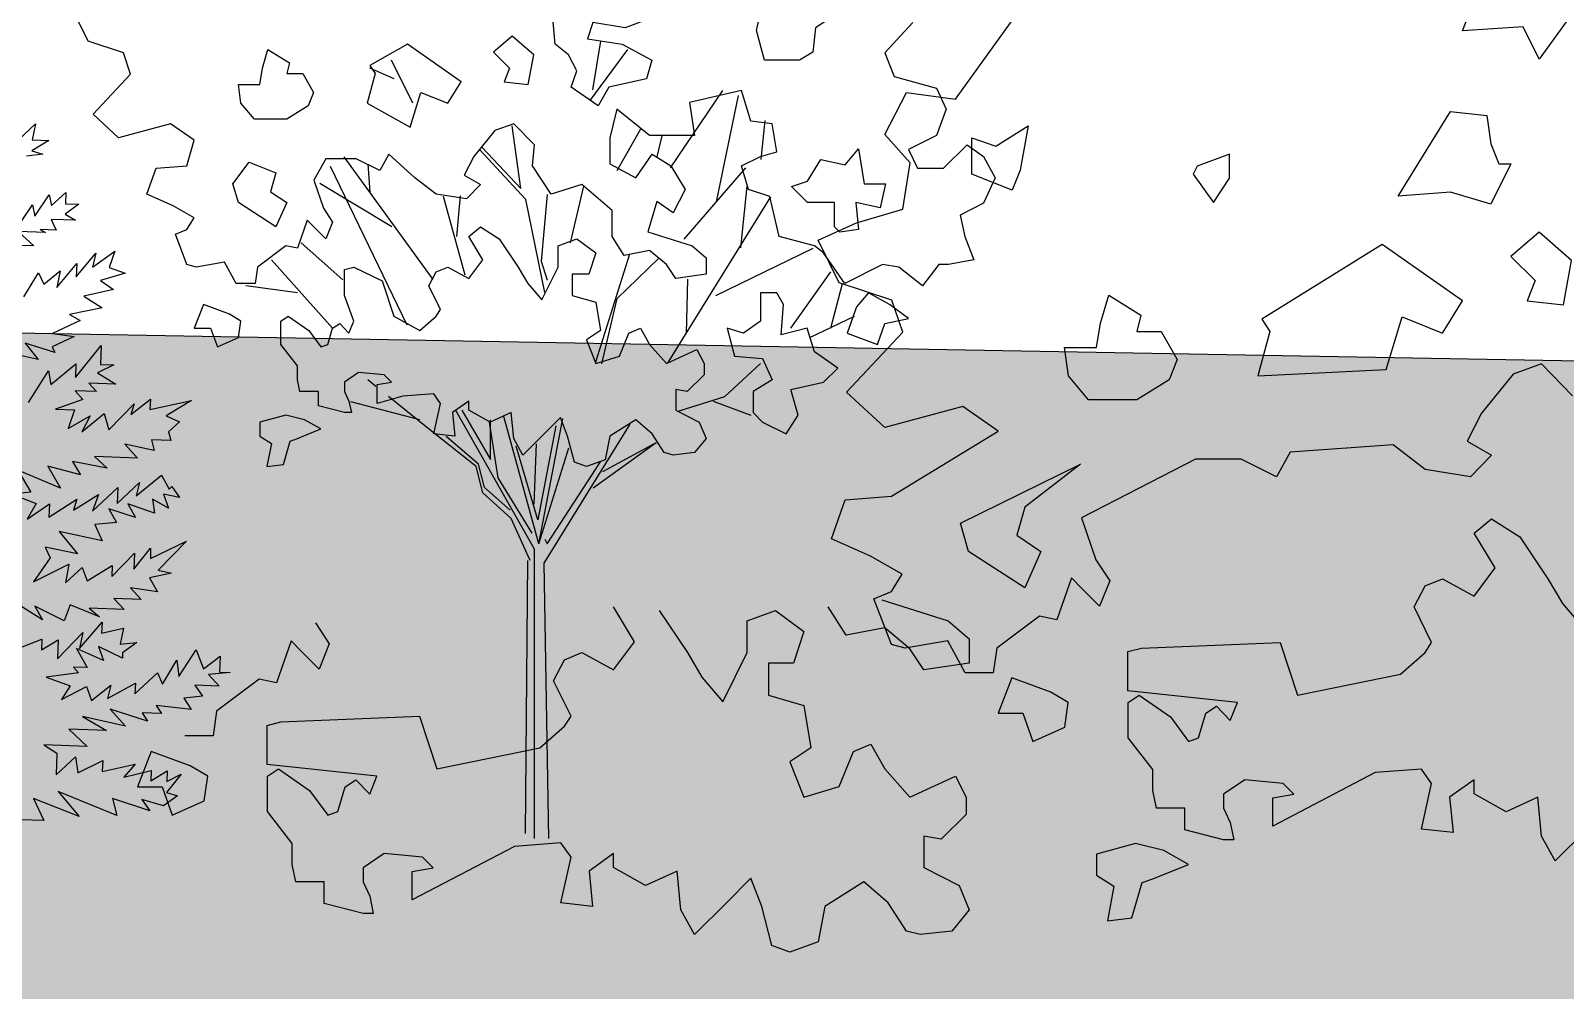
# Model space of a CAD drawing. Header units: inches. Extents: x 11.9 to 85.3, y 21.1 to 37.4.
# Drawn here: x 37.801 to 38.478, y 21.807 to 22.23 of the extents above; entities that cross this region are included whole.
import ezdxf

# ---------------------------------------------------------------- set-up
doc = ezdxf.new("R2010")
doc.units = ezdxf.units.IN
doc.header["$MEASUREMENT"] = 0
doc.layers.add('CAY', color=94, linetype='Continuous')
doc.layers.add('CAY-3', color=61, linetype='Continuous')

# ---------------------------------------------------------------- blocks, each defined once
blk = doc.blocks.new('A$C76451831')
at = {"layer": 'CAY'}
for p, q in [((2201.9, 860.6), (2238.9, 910.7)), ((2204.6, 871.1), (2212.5, 918.7)), ((2009.3, 881.7), (1985.5, 892.2)), ((2027.8, 857.9), (2006.6, 900.2)), ((2281, 794.5), (2332.5, 870.4)), ((2326.2, 761), (2347.8, 865.6)), ((2491.6, 827), (2512.8, 868.3)), ((2512.8, 868.3), (2561.2, 861.8)), ((2134, 774), (2125.3, 835.7)), ((2228.6, 791.9), (2251.7, 832.8)), ((2370.1, 802.5), (2374.1, 840.9)), ((2268, 805.1), (2272.9, 825.9)), ((2516.4, 799.3), (2491.6, 827)), ((2047.7, 684.5), (1960.2, 805.1)), ((2138.7, 763.4), (2093.5, 812.2)), ((2095.8, 814.5), (2134, 774)), ((2022.3, 639.8), (1946.8, 795.6)), ((1985.8, 770.9), (1983.8, 797.9)), ((2294.3, 724.1), (2354.9, 794.5)), ((2509.3, 753.8), (2516.4, 799.3)), ((2007, 736.3), (1936.2, 779.1)), ((2182.7, 720.5), (2195.7, 776.4)), ((2350.1, 715.8), (2356.4, 776.4)), ((2079.1, 689), (2057.9, 766.3)), ((2071.1, 726.8), (2074.5, 766.9)), ((2157.5, 671.8), (2138.7, 763.4)), ((2159.9, 768.1), (2154, 702.8)), ((2278.7, 602.9), (2379.6, 765.8)), ((2426.2, 723.2), (2463.9, 740.3)), ((2463.9, 740.3), (2509.3, 753.8)), ((1958.8, 684.4), (1917.8, 720.8)), ((2207.6, 603.7), (2240.9, 709.9)), ((2325.4, 669), (2421.3, 715.4)), ((2446.8, 681.3), (2426.2, 723.2)), ((1948.8, 636.8), (1888.7, 704)), ((2154, 702.8), (2159.9, 684)), ((2228.7, 665.9), (2269.2, 705.2)), ((2296.7, 631.7), (2297.9, 685.1)), ((2399.3, 636.8), (2438.6, 692.2)), ((2438.6, 636.8), (2450, 680.8)), ((2498.7, 664.2), (2446.8, 681.3)), ((1914.2, 671.4), (1863.5, 678.5)), ((2213.4, 601.8), (2228.7, 665.9)), ((2509.3, 632.9), (2498.7, 664.2)), ((2417.8, 627.7), (2461.8, 648.6)), ((2334.4, 569.5), (2369.4, 602.2)), ((1991.5, 579.5), (1983.4, 586)), ((2034.5, 546.7), (1966.9, 564.4)), ((2041.2, 539.6), (2003.7, 569.7)), ((2289.6, 555.4), (2334.4, 569.5)), ((2323, 565.2), (2360, 551.4)), ((2147.3, 419.7), (2069.9, 556)), ((2075.8, 556.2), (2104.1, 507.8)), ((2102.9, 544.4), (2111.2, 489.7)), ((2104.1, 507.8), (2104.1, 546.7)), ((2151.6, 424.8), (2117.3, 549.9)), ((2151.6, 424.8), (2175, 548.1)), ((2089.9, 500.7), (2041.2, 539.6)), ((2092.3, 503.1), (2060.4, 530.2)), ((2168.2, 540.8), (2150.5, 448.4)), ((2156.8, 405.9), (2241.3, 542.4)), ((2150.5, 448.4), (2129.2, 520.8)), ((2146.9, 463.7), (2149.3, 523.1)), ((2151.6, 424.8), (2181.2, 519.2)), ((2205.1, 479.9), (2266.8, 524.3)), ((2214.5, 496), (2264.5, 523.1)), ((2096.6, 475.1), (2089.9, 500.7)), ((2098.2, 480.3), (2092.3, 503.1)), ((2159.9, 424.8), (2212.2, 505.4)), ((2111.2, 489.7), (2144.6, 435.4)), ((2124.5, 449.6), (2096.6, 475.1)), ((2123.3, 457.8), (2098.2, 480.3)), ((2143, 408.3), (2124.5, 449.6)), ((2157.5, 429.5), (2159.9, 424.8)), ((2138.3, 140.1), (2140.6, 408.3)), ((2147.3, 135.4), (2147.3, 419.7)), ((2161.5, 135.4), (2156.8, 405.9))]:
    blk.add_line(p, q, dxfattribs=at)
for points in [[(2519.2, 937.2), (2491.7, 907.3), (2500.7, 884.1), (2542.4, 872.7), (2551.8, 851.9), (2542.4, 826.3), (2533.3, 821.6), (2514.8, 812.5), (2523.9, 794.1), (2549.4, 794.1), (2572.6, 816.9), (2588.7, 805.5), (2600.1, 784.6), (2588.7, 759.5), (2565.6, 747.7), (2570.3, 726.8), (2579.3, 704), (2554.2, 699.3), (2544.7, 699.3), (2528.6, 678.5), (2505.4, 696.9), (2489.3, 699.3), (2452.3, 680.8), (2431.5, 710.7), (2422.5, 717.8), (2387.9, 726.8), (2378.5, 766.1), (2357.6, 773.2), (2350.9, 796.4), (2369.4, 805.5), (2385.5, 810.2), (2380.8, 837.7), (2360, 840.1), (2350.9, 870.4), (2299.8, 858.6), (2304.6, 826.3), (2260.5, 826.3), (2228.3, 851.9), (2221.2, 824), (2221.2, 798.4), (2246.8, 784.6), (2262.9, 807.8), (2281.4, 796.4), (2295.5, 773.2), (2283.7, 750), (2267.6, 761.4), (2258.6, 731.5), (2302.2, 717.8), (2316, 706), (2316, 689.9), (2286.1, 685.5), (2277, 699.3), (2260.5, 713.1), (2235.4, 708.3), (2223.6, 726.8), (2223.6, 752.4), (2193.7, 777.9), (2163.8, 768.5), (2145.4, 796.4), (2147.3, 816.9), (2126.9, 837.7), (2108.4, 831), (2087.6, 805.5), (2078.1, 787), (2094.3, 777.9), (2080.5, 763.8), (2050.6, 768.5), (2029.8, 784.6), (2004.2, 807.8), (1995.2, 791.7), (1972, 803.1), (1942.1, 803.1), (1930.3, 782.3), (1939.8, 754.7), (1948.8, 741), (1942.1, 724.5), (1930.3, 736.3), (1923.7, 742.9), (1914.2, 715.4), (1902.8, 717.8), (1874.9, 696.9), (1872.6, 680.8), (1854.1, 680.8), (1842.7, 701.7), (1814.8, 696.9), (1805.7, 699.3), (1794.3, 729.2), (1805.7, 733.9), (1812.8, 745.3), (1792, 757.1), (1766.4, 768.5), (1775.5, 794.1), (1805.7, 796.4), (1812.8, 821.6), (1789.6, 837.7), (1738.5, 824), (1713.4, 847.2), (1750.3, 886.5), (1743.2, 907.3), (1708.6, 918.7), (1694.9, 946.6)], [(1640.4, 822.3), (1656.8, 837.6), (1653.5, 821.9), (1669.8, 821.3), (1653.1, 811), (1663.9, 807.9), (1648, 805.8)], [(1643, 742), (1654, 757.9), (1656.3, 747), (1670.2, 767.8), (1672.6, 757.3), (1686.6, 770), (1686.2, 759.1), (1699.3, 758.6), (1685.9, 748.7), (1696.1, 742.9), (1672.1, 743.7), (1677.2, 733.1), (1661.3, 733.7), (1666.6, 730.8), (1639.9, 731.7), (1655.3, 717.6), (1636.8, 718.2)], [(1645.4, 667.6), (1659.8, 691.1), (1664.9, 680), (1681.2, 693.1), (1677.9, 676.9), (1697.3, 700.2), (1696.8, 687.1), (1716.2, 710.4), (1713, 696.9), (1734.9, 712.5), (1729.3, 696.4), (1745, 690.8), (1720.7, 683.5), (1733.6, 674.9), (1704.3, 668.2), (1722.5, 656.7), (1690.1, 650.1), (1700.8, 644.3), (1673.6, 631.7), (1694.8, 628.7), (1673.2, 618.6), (1675.7, 613), (1646.5, 622.2), (1659.6, 605.9), (1633, 611.8)], [(1649.9, 563.6), (1669.6, 594.7), (1671.9, 581.4), (1696.6, 601.9), (1696.1, 588.3), (1721.2, 619.6), (1720.6, 601), (1733.7, 600.6), (1717.6, 593), (1735.8, 581.9), (1709.1, 582.8), (1716.9, 574.4), (1695.7, 575.2), (1703.5, 566.7), (1676.5, 557.2), (1695, 556.6), (1688.9, 538.2), (1710.7, 550.6), (1702.4, 535), (1724.3, 552.8), (1728.8, 536.8), (1753.7, 562.3), (1750.6, 551.9), (1769.7, 567.1), (1769.3, 556.7), (1810, 565.7), (1785.4, 550.7), (1798.4, 544.8), (1787.6, 534.8), (1790, 526.5), (1771, 527.2), (1773.4, 516.7), (1744.6, 522.7), (1757.2, 509.1), (1714.7, 510.6), (1727.4, 499.2), (1693.2, 505.9), (1700.9, 492.5), (1669.1, 501.3), (1681.4, 479.5), (1639.5, 497.3), (1652.3, 475.6), (1633.6, 473.5), (1657.4, 464.5), (1648.7, 449), (1670.5, 464.1), (1670, 450.9), (1697.4, 468.6), (1694.3, 457.8), (1718.8, 473.3), (1712.8, 457.1), (1737.7, 480.3), (1737.1, 464.5), (1759.1, 485), (1755.9, 472), (1780.7, 492.4), (1788.3, 478.5), (1790.7, 481.2), (1798.5, 470.5), (1782.7, 473.7), (1787.7, 460), (1771.7, 468.7), (1773.9, 455), (1747.5, 464.1), (1755.2, 450.7), (1728.8, 459.3), (1736.5, 445.9), (1715.1, 443.9), (1722.2, 427.8), (1680, 437), (1698.2, 415), (1666.3, 421.6), (1671.3, 411), (1654.7, 387.5), (1689.7, 404.9), (1686.3, 386.4), (1702.7, 401.7), (1707.7, 388.4), (1732.3, 403.4), (1731.9, 392.6), (1754, 415.8), (1753.4, 400), (1770, 420.7), (1769.7, 410.3), (1805.2, 427.6), (1777.4, 399.1), (1790.4, 396), (1769, 391.3), (1776.7, 377.8), (1750.1, 381.5), (1760.6, 370.2), (1733.8, 371.2), (1743.9, 360.4), (1709.5, 361.6), (1719.6, 353.1), (1691, 365), (1685, 349.3), (1656.1, 363.5), (1663.8, 350.1), (1632.7, 369.7)], [(1638.8, 321.5), (1663.1, 331), (1662.7, 320.6), (1679, 330.5), (1678.3, 311.9), (1703.2, 337.8), (1700, 322), (1722.2, 348), (1721.8, 337.1), (1743.2, 341.8), (1740, 326.1), (1756.3, 327.8), (1742.4, 317.8), (1742.2, 312.4), (1718.6, 324.1), (1723.6, 310.3), (1697.2, 322.1), (1707.5, 303.2), (1694.3, 303.7), (1699.1, 298), (1667.2, 293.7), (1691, 285.2), (1682.3, 271.9), (1706.8, 284.6), (1711.8, 270.9), (1730.9, 286.1), (1727.7, 273), (1755, 287.9), (1754.6, 277.5), (1776.6, 298.1), (1781.7, 287), (1795.6, 310.5), (1797.8, 294.6), (1814.6, 320.8), (1822.1, 301.9), (1838.4, 314.5), (1837.8, 298.6), (1848.2, 298.3), (1826.8, 296.3), (1837.3, 285.1), (1813.3, 285.9), (1821.1, 275.2), (1802.5, 273.1), (1809.8, 262), (1775.5, 265.9), (1780.6, 258), (1761.6, 258.7), (1766.8, 250.4), (1730.1, 262.5), (1745.3, 245.7), (1703.1, 255.3), (1726.6, 241.3), (1689.5, 242.6), (1707.5, 225.7), (1664.9, 227.2), (1677.8, 219), (1677, 197.7), (1696.2, 215.6), (1698.4, 199.7), (1722.9, 212), (1722.5, 201.1), (1754.9, 208.2), (1743.6, 195.4), (1770.5, 202.2), (1770.2, 191.8), (1786.4, 201.6), (1786, 191.2), (1799.9, 198.4), (1785.6, 180.3), (1796.4, 177.2), (1782.5, 167.3), (1761.4, 173.5), (1769.1, 162.3), (1732.4, 174.5), (1736.8, 158), (1679.2, 181.3), (1699.6, 157), (1654.9, 174.5), (1665, 152.8), (1630.2, 154)]]:
    blk.add_lwpolyline(points, dxfattribs=at)
for points in [[(2209.9, 855.3), (2183.5, 873.8), (2188.8, 889.6), (2180.8, 905.5), (2167.6, 916), (2165, 945.1), (2180.8, 950.3), (2196.7, 963.5), (2186.1, 987.3), (2199.3, 1016.3), (2231, 1024.3), (2270.6, 1013.7), (2254.7, 1003.1), (2244.2, 982), (2278.5, 974.1), (2278.5, 947.7), (2257.4, 939.8), (2236.3, 931.9), (2204.6, 937.1), (2199.3, 921.3), (2233.6, 916), (2262.7, 900.2), (2257.4, 881.7), (2220.4, 873.8)], [(2365.6, 929.2), (2370.9, 953), (2405.2, 945.1), (2410.4, 963.5), (2407.8, 982), (2423.6, 987.3), (2447.4, 979.4), (2439.5, 942.4), (2423.6, 931.9), (2421, 908.1), (2407.8, 900.2), (2373.5, 900.2)], [(2141.2, 876.4), (2146.5, 905.5), (2125.4, 923.9), (2106.9, 908.1), (2122.8, 892.2), (2117.5, 879)], [(1903.7, 887), (1919.5, 887), (1930.1, 868.5), (1924.8, 855.3), (1903.7, 842.1), (1872, 842.1), (1858.8, 857.9), (1856.2, 876.4), (1877.3, 876.4), (1880, 892.2), (1885.2, 910.7), (1906.4, 897.5)], [(2062.1, 857.9), (2075.3, 879), (2022.5, 916), (1985.5, 894.9), (1990.8, 887), (1982.9, 857.9), (2025.1, 834.2), (2035.7, 868.5)], [(2577.1, 788.1), (2577.1, 823.8), (2600.8, 815.8), (2632.5, 835.6), (2624.6, 792.1), (2616.7, 772.3)], [(1856.2, 760.2), (1850.9, 778.7), (1866.8, 799.8), (1893.2, 789.3), (1887.9, 770.8), (1903.7, 760.2), (1893.2, 736.5)], [(2415.7, 781.4), (2428.9, 802.5), (2452.7, 797.2), (2465.9, 813), (2471.2, 778.7), (2492.3, 778.7), (2487, 755), (2463.2, 760.2), (2465.9, 733.8), (2447.4, 731.2), (2442.1, 736.5), (2442.1, 760.2), (2415.7, 760.2), (2399.9, 776.1)], [(1999.5, 590.8), (1974.4, 593.1), (1960.6, 583.7), (1960.6, 574.6), (1964.9, 565.2), (1967.3, 553.8), (1960.6, 553.8), (1935.1, 560.5), (1935.1, 574.6), (1916.6, 574.6), (1914.2, 586), (1914.2, 599.8), (1898.1, 620.6), (1898.1, 643.8), (1905.2, 648.6), (1925.6, 634.4), (1937.4, 618.3), (1944.1, 620.6), (1948.8, 636.8), (1955.9, 641.5), (1964.9, 632), (1969.6, 643.8), (1960.6, 669), (1960.6, 694.6), (1969.6, 696.9), (1997.6, 683.2), (2009, 648.6), (2034.5, 634.4), (2050.6, 648.6), (2054.9, 655.2), (2043.5, 678.5), (2050.6, 692.2), (2062, 696.9), (2082.9, 685.5), (2096.6, 704), (2082.9, 726.8), (2094.3, 736.3), (2112.7, 724.5), (2131.2, 696.9), (2140.6, 680.8), (2154.4, 664.7), (2170.5, 696.9), (2170.5, 717.8), (2189, 724.5), (2207.5, 710.7), (2200.8, 689.9), (2184.3, 689.9), (2184.3, 669), (2207.5, 662.3), (2212.2, 634.4), (2198.4, 625.4), (2207.5, 602.2), (2230.7, 609.2), (2240.1, 632), (2251.5, 636.8), (2260.5, 620.6), (2277, 602.2), (2306.9, 615.9), (2314, 602.2), (2314, 590.8), (2297.5, 574.6), (2286.1, 576.6), (2286.1, 556.2), (2309.3, 544.4), (2316, 528.2), (2304.6, 514.5), (2283.7, 512.1), (2274.7, 514.5), (2262.9, 533), (2246.8, 546.7), (2221.2, 530.6), (2216.9, 507.4), (2198.4, 500.7), (2186.6, 505), (2179.9, 530.6), (2172.9, 549.1), (2156.8, 533), (2135.9, 512.1), (2126.9, 528.2), (2124.5, 553.8), (2103.7, 544.4), (2082.9, 556.2), (2082.9, 565.2), (2066.7, 553.8), (2069.1, 530.6), (2048.3, 533), (2054.9, 562.8), (2048.3, 572.3), (2018, 569.9), (1992.8, 562.8), (1992.8, 581.3), (2006.6, 583.7)], [(2392.2, 660), (2385.5, 671.4), (2369.4, 671.4), (2369.4, 643.8), (2352.9, 632), (2336.8, 636.8), (2343.9, 609.2), (2371.4, 606.9), (2380.8, 586), (2362.3, 574.6), (2362.3, 553.8), (2371.4, 544.4), (2394.6, 533), (2406.4, 551.4), (2399.3, 576.6), (2431.5, 583.7), (2445.3, 597.4), (2422.5, 613.6), (2415.4, 636.8), (2389.8, 630.1)], [(2475.5, 671.4), (2463.7, 657.6), (2454.7, 632), (2484.6, 620.6), (2491.7, 641.5), (2514.8, 646.2), (2496.4, 660)], [(1809, 206.5), (1770.6, 220.7), (1757.1, 185.9), (1781.3, 185.9), (1791.3, 158.2), (1822.5, 172.3), (1826.1, 196.5)]]:
    blk.add_lwpolyline(points, close=True, dxfattribs=at)
at = {"layer": 'CAY-3'}
for p, q in [((2561.2, 861.8), (2631.1, 959.1)), ((2453.9, 573.9), (2509.3, 632.9)), ((3109.3, 591.6), (3078.1, 553.3)), ((3137, 601.7), (3109.3, 591.6)), ((3167.7, 570.4), (3137, 601.7)), ((2491.6, 539.1), (2453.9, 573.9)), ((2568.3, 559.8), (2491.6, 539.1)), ((2603, 535.6), (2568.3, 559.8)), ((3078.1, 553.3), (3063.9, 525.6)), ((2498.1, 471.6), (2603, 535.6)), ((2890.2, 514.9), (2876.6, 490.8)), ((2991.4, 522), (2890.2, 514.9)), ((3022.7, 497.8), (2991.4, 522)), ((3063.9, 525.6), (3088.1, 512)), ((2797, 507.9), (2685, 450.4)), ((2841.8, 507.9), (2797, 507.9)), ((2876.6, 490.8), (2841.8, 507.9)), ((3067.5, 490.8), (3022.7, 497.8)), ((3088.1, 512), (3067.5, 490.8)), ((2439.1, 429.8), (2452.7, 468.1)), ((2452.7, 468.1), (2498.1, 471.6)), ((2685, 450.4), (2699.2, 409.1)), ((3071, 435.3), (3088.1, 449.5)), ((3088.1, 449.5), (3115.8, 431.8)), ((2477.5, 412.7), (2439.1, 429.8)), ((3091.6, 401.1), (3071, 435.3)), ((3115.8, 431.8), (3143.5, 390.5)), ((2508.7, 395), (2477.5, 412.7)), ((2699.2, 409.1), (2712.7, 388.5)), ((2498.1, 377.9), (2508.7, 395)), ((3071, 373.4), (3091.6, 401.1)), ((2481, 370.8), (2498.1, 377.9)), ((2675.1, 391.3), (2660.8, 350.1)), ((2685, 381.4), (2675.1, 391.3)), ((2702.7, 363.7), (2685, 381.4)), ((2712.7, 388.5), (2702.7, 363.7)), ((3012, 362.8), (3022.7, 383.4)), ((3022.7, 383.4), (3039.8, 390.5)), ((3039.8, 390.5), (3071, 373.4)), ((3143.5, 390.5), (3157.7, 366.3)), ((2245.7, 328.6), (2225, 362.9)), ((2453.8, 335.1), (2436.1, 362.9)), ((2498.1, 326), (2481, 370.8)), ((2488.6, 369.9), (2554, 349.3)), ((3029.1, 328), (3012, 362.8)), ((3157.7, 366.3), (3178.3, 342.1)), ((1932.1, 347.2), (1945.6, 326.5)), ((2269.8, 359.3), (2297.6, 318)), ((2356.5, 349.3), (2384.2, 359.3)), ((2356.5, 318), (2356.5, 349.3)), ((2384.2, 359.3), (2411.9, 338.7)), ((2554, 349.3), (2574.7, 331.6)), ((2643.7, 353.7), (2601.9, 322.4)), ((2660.8, 350.1), (2643.7, 353.7)), ((2411.9, 338.7), (2401.9, 307.4)), ((2491.5, 342.2), (2453.8, 335.1)), ((2516.3, 321.6), (2491.5, 342.2)), ((1908, 329.4), (1893.8, 288.2)), ((1917.9, 319.4), (1908, 329.4)), ((1935.6, 301.8), (1917.9, 319.4)), ((1945.6, 326.5), (1935.6, 301.8)), ((2176.7, 310.9), (2193.8, 318)), ((2193.8, 318), (2225, 300.9)), ((2225, 300.9), (2245.7, 328.6)), ((2297.6, 318), (2311.7, 293.8)), ((2332.3, 269.7), (2356.5, 318)), ((2511.7, 322.4), (2498.1, 326)), ((2553.5, 329.5), (2511.7, 322.4)), ((2529.9, 300.9), (2516.3, 321.6)), ((2570.6, 298.2), (2553.5, 329.5)), ((2574.7, 331.6), (2574.7, 307.4)), ((2601.9, 322.4), (2598.3, 298.2)), ((2730.4, 318.9), (2744, 322.4)), ((2730.4, 280.5), (2730.4, 318.9)), ((2744, 322.4), (2880.2, 328)), ((2880.2, 328), (2897.3, 276)), ((2998.5, 296.7), (3022.7, 317.9)), ((3022.7, 317.9), (3029.1, 328)), ((2166.1, 290.3), (2176.7, 310.9)), ((2377.2, 307.4), (2377.2, 276.1)), ((2401.9, 307.4), (2377.2, 307.4)), ((2574.7, 307.4), (2529.9, 300.9)), ((1876.7, 291.7), (1834.8, 260.5)), ((1893.8, 288.2), (1876.7, 291.7)), ((2183.2, 255.5), (2166.1, 290.3)), ((2311.7, 293.8), (2332.3, 269.7)), ((2598.3, 298.2), (2570.6, 298.2)), ((2897.3, 276), (2998.5, 296.7)), ((2377.2, 276.1), (2411.9, 266.1)), ((2838.3, 269), (2730.4, 280.5)), ((2731, 269), (2741.6, 276)), ((2741.6, 276), (2772.3, 254.8)), ((1834.8, 260.5), (1831.3, 236.3)), ((2411.9, 266.1), (2419, 224.2)), ((2731, 234.2), (2731, 269)), ((2800, 234.2), (2807.1, 258.3)), ((2807.1, 258.3), (2817.7, 265.4)), ((2817.7, 265.4), (2831.2, 251.3)), ((2831.2, 251.3), (2838.3, 269)), ((1884.4, 246.4), (1898, 249.9)), ((1884.4, 208.1), (1884.4, 246.4)), ((1898, 249.9), (2034.2, 255.5)), ((2034.2, 255.5), (2051.3, 203.6)), ((2152.5, 224.2), (2176.7, 245.5)), ((2176.7, 245.5), (2183.2, 255.5)), ((2772.3, 254.8), (2790, 230.6)), ((1831.3, 236.3), (1803.5, 236.3)), ((2460.9, 220.7), (2478, 227.8)), ((2478, 227.8), (2491.5, 203.6)), ((2755.2, 202.9), (2731, 234.2)), ((2790, 230.6), (2800, 234.2)), ((2051.3, 203.6), (2152.5, 224.2)), ((2419, 224.2), (2398.4, 210.7)), ((2446.7, 186.5), (2460.9, 220.7)), ((1992.3, 196.5), (1884.4, 208.1)), ((1885, 196.5), (1895.6, 203.6)), ((1885, 161.7), (1885, 196.5)), ((1895.6, 203.6), (1926.3, 182.3)), ((1985.3, 178.8), (1992.3, 196.5)), ((2398.4, 210.7), (2411.9, 175.9)), ((2491.5, 203.6), (2516.3, 175.9)), ((2516.3, 175.9), (2561.1, 196.5)), ((2561.1, 196.5), (2571.7, 175.9)), ((2755.2, 182.3), (2755.2, 202.9)), ((2973.7, 200), (2873.1, 147.5)), ((3019.1, 203.5), (2973.7, 200)), ((3029.1, 189.3), (3019.1, 203.5)), ((1926.3, 182.3), (1944, 158.2)), ((1954, 161.7), (1961.1, 185.9)), ((1961.1, 185.9), (1971.7, 193)), ((1971.7, 193), (1985.3, 178.8)), ((2411.9, 175.9), (2446.7, 186.5)), ((2758.7, 165.1), (2755.2, 182.3)), ((2845.4, 192.9), (2824.7, 178.7)), ((2883.1, 189.3), (2845.4, 192.9)), ((2893.7, 178.7), (2883.1, 189.3)), ((3019.1, 144.5), (3029.1, 189.3)), ((3071, 192.9), (3046.8, 175.8)), ((3071, 179.3), (3071, 192.9)), ((2571.7, 175.9), (2571.7, 158.8)), ((2824.7, 178.7), (2824.7, 165.1)), ((2873.1, 175.2), (2893.7, 178.7)), ((2873.1, 147.5), (2873.1, 175.2)), ((3046.8, 175.8), (3050.4, 141)), ((3102.3, 161.6), (3071, 179.3)), ((3133.5, 175.8), (3102.3, 161.6)), ((3137, 137.4), (3133.5, 175.8)), ((1909.2, 130.4), (1885, 161.7)), ((1944, 158.2), (1954, 161.7)), ((2571.7, 158.8), (2547, 134.6)), ((2786.4, 165.1), (2758.7, 165.1)), ((2786.4, 143.9), (2786.4, 165.1)), ((2824.7, 165.1), (2831.2, 151)), ((2831.2, 151), (2834.8, 133.9)), ((2529.9, 137.5), (2529.9, 106.9)), ((2547, 134.6), (2529.9, 137.5)), ((2824.7, 133.9), (2786.4, 143.9)), ((3050.4, 141), (3019.1, 144.5)), ((3150.6, 113.3), (3137, 137.4)), ((3181.9, 144.5), (3150.6, 113.3)), ((1909.2, 109.8), (1909.2, 130.4)), ((2127.7, 127.5), (2027.1, 75)), ((2173.1, 131), (2127.7, 127.5)), ((2183.2, 116.9), (2173.1, 131)), ((2834.8, 133.9), (2824.7, 133.9)), ((1912.7, 92.7), (1909.2, 109.8)), ((1999.4, 120.4), (1978.8, 106.3)), ((1978.8, 106.3), (1978.8, 92.7)), ((2037.1, 116.9), (1999.4, 120.4)), ((2027.1, 102.7), (2047.8, 106.3)), ((2047.8, 106.3), (2037.1, 116.9)), ((2173.1, 72.1), (2183.2, 116.9)), ((2225, 120.4), (2200.9, 103.3)), ((2225, 106.9), (2225, 120.4)), ((2256.3, 89.2), (2225, 106.9)), ((2529.9, 106.9), (2564.7, 89.2)), ((1940.4, 92.7), (1912.7, 92.7)), ((1940.4, 71.5), (1940.4, 92.7)), ((1978.8, 92.7), (1985.3, 78.5)), ((2027.1, 75), (2027.1, 102.7)), ((2200.9, 103.3), (2204.4, 68.5)), ((2287.5, 103.3), (2256.3, 89.2)), ((2291.1, 65), (2287.5, 103.3)), ((2360.1, 96.2), (2335.9, 72.1)), ((2370.7, 68.5), (2360.1, 96.2)), ((2470.9, 92.7), (2432.6, 68.5)), ((2495.1, 72.1), (2470.9, 92.7)), ((1985.3, 78.5), (1988.8, 61.4)), ((2564.7, 89.2), (2574.7, 65)), ((1978.8, 61.4), (1940.4, 71.5)), ((1988.8, 61.4), (1978.8, 61.4)), ((2204.4, 68.5), (2173.1, 72.1)), ((2304.6, 40.8), (2291.1, 65)), ((2335.9, 72.1), (2304.6, 40.8)), ((2380.7, 30.2), (2370.7, 68.5)), ((2432.6, 68.5), (2426.1, 33.7)), ((2512.8, 44.3), (2495.1, 72.1)), ((2574.7, 65), (2557.6, 44.3)), ((2398.4, 23.7), (2380.7, 30.2)), ((2426.1, 33.7), (2398.4, 23.7)), ((2526.3, 40.8), (2512.8, 44.3)), ((2557.6, 44.3), (2526.3, 40.8))]:
    blk.add_line(p, q, dxfattribs=at)
for points in [[(3079.4, 980.5), (3107.1, 1008.2), (3134.8, 996.3), (3123, 964.7), (3166.5, 944.9), (3134.8, 901.3), (3119, 933), (3059.6, 929)], [(3027.9, 818.1), (3047.7, 849.8), (3083.4, 845.8), (3087.3, 818.1), (3095.2, 798.3), (3107.1, 798.3), (3087.3, 758.7), (3047.7, 770.6), (2996.3, 766.6)], [(2798.8, 796), (2794.8, 788.1), (2814.6, 760.4), (2830.5, 784.1), (2830.5, 807.9)], [(3158.6, 659.7), (3166.5, 703.3), (3134.8, 731), (3107.1, 707.2), (3130.9, 683.5), (3123, 663.7)], [(3039.8, 632), (3059.6, 663.7), (2980.4, 719.1), (2862.1, 645.5), (2870, 633.6), (2858.2, 590.1), (2984.4, 596.3), (3000.2, 647.8)], [(2739.4, 633.6), (2763.2, 633.6), (2779, 605.9), (2771.1, 586.1), (2739.4, 566.3), (2691.9, 566.3), (2672.1, 590.1), (2668.1, 617.8), (2699.8, 617.8), (2703.8, 641.6), (2711.7, 669.3), (2743.4, 649.5)], [(1847.4, 650.5), (1821.8, 660), (1812.8, 636.8), (1828.9, 636.8), (1835.6, 618.3), (1856.4, 627.7), (1858.8, 643.8)], [(1921.3, 546.7), (1902.8, 551.4), (1877.3, 544.4), (1877.3, 530.6), (1888.7, 523.5), (1884.3, 500.7), (1900.5, 502.7), (1907.1, 525.9), (1914.2, 528.2), (1937.4, 537.7)], [(2573.8, 417.4), (2565.9, 445.1), (2684, 503), (2629.2, 460.9), (2621.3, 433.2), (2645.1, 417.4), (2629.2, 381.7)], [(2654.9, 279), (2616.6, 293.2), (2603, 258.3), (2627.2, 258.3), (2637.2, 230.6), (2668.5, 244.8), (2672, 269)], [(2765.8, 123.3), (2738.1, 130.3), (2699.7, 119.7), (2699.7, 99.1), (2716.8, 88.5), (2710.4, 54.3), (2734.5, 57.2), (2744.6, 92), (2755.2, 95.5), (2790, 109.7)]]:
    blk.add_lwpolyline(points, close=True, dxfattribs=at)

msp = doc.modelspace()

# ---------------------------------------------------------------- hatches: boundary and pattern name
at = {"true_color": 0x000000}
h = msp.add_hatch(color=18, dxfattribs=at)
h.dxf.hatch_style = 1
h.paths.add_polyline_path([(70.51978, 21.54651), (69.24363, 22.3819), (69.24363, 24.06333), (69.11663, 24.06333), (69.11663, 22.25961), (70.25366, 21.51914), (12.49661, 22.54745), (12.49661, 21.9488), (70.51978, 21.1086)])

# ---------------------------------------------------------------- linework, layer by layer
msp.add_lwpolyline([(12.49661, 22.54745), (70.25366, 21.51914), (69.11663, 22.25961), (69.11663, 24.06333), (67.06144, 24.06333), (69.24363, 24.06333), (69.24363, 22.3819), (70.51978, 21.54651), (70.51978, 21.1086), (12.49661, 21.9488)], close=True)

# ---------------------------------------------------------------- block references
at = {"layer": 'CAY', "xscale": 0.0004489089019145984, "yscale": 0.0004489089019145984, "zscale": 0.0004489089019145984}
msp.add_blockref('A$C76451831', (37.05949, 21.8133), dxfattribs=at)

doc.saveas('drawing.dxf')
